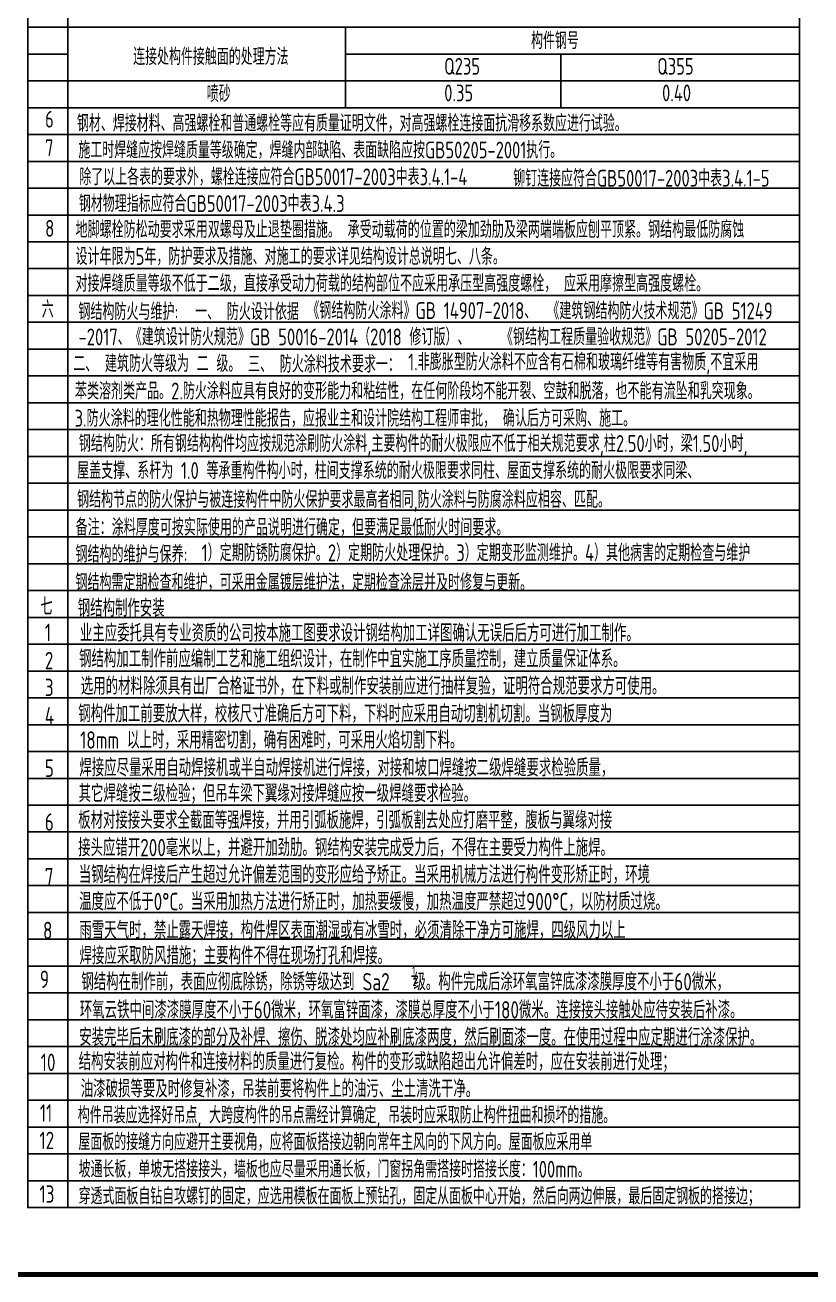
# Model space of a CAD drawing. Extents: x 2025205 to 2402328, y -557483 to 329036.
# Drawn here: x 2118123 to 2141558, y 122079 to 159429 of the extents above; entities that cross this region are included whole.
import ezdxf

# ---------------------------------------------------------------- set-up
doc = ezdxf.new("R2010")
doc.units = 0
doc.header["$LTSCALE"] = 1500
doc.header["$MEASUREMENT"] = 0
for name, color, linetype in [('PUB_TITLE', 4, 'Continuous'), ('结-线', 11, 'Continuous'), ('结-说明', 7, 'Continuous')]:
    doc.layers.add(name, color=color, linetype=linetype)
doc.styles.add('TSSD_REIN', font='TSSDENG', dxfattribs={"width": 0.8, "bigfont": 'TSSDCHN'})

msp = doc.modelspace()

# ---------------------------------------------------------------- linework, layer by layer
at = {"layer": 'PUB_TITLE', "linetype": 'ByBlock', "const_width": 150}
msp.add_lwpolyline([(2069977.3, 122153.5), (2176177.3, 122153.5), (2176177.3, 182153.5), (2069977.3, 182153.5)], close=True, dxfattribs=at)
at = {"layer": '结-线'}
for p, q in [((2119401.4, 177776), (2119401.4, 124148.4)), ((2118205.8, 159363.4), (2141214.7, 159363.4)), ((2127674.2, 159364.4), (2127674.2, 156962.4)), ((2118205.8, 158563.1), (2119401.4, 158563.1)), ((2127674.2, 158563.1), (2141214.7, 158563.1)), ((2134099.7, 158563.1), (2134099.7, 156962.4)), ((2118205.8, 157762.7), (2141214.7, 157762.7)), ((2118205.8, 156962.4), (2141214.7, 156962.4)), ((2118205.8, 156162.1), (2141214.7, 156162.1)), ((2118205.8, 155361.8), (2141214.7, 155361.8)), ((2118205.8, 154561.5), (2141214.7, 154561.5)), ((2118205.8, 153761.1), (2141214.7, 153761.1)), ((2118205.8, 152960.8), (2141214.7, 152960.8)), ((2118205.8, 152160.5), (2141214.7, 152160.5)), ((2118205.8, 151360.2), (2141214.7, 151360.2)), ((2118205.8, 150559.9), (2141214.7, 150559.9)), ((2118205.8, 149759.5), (2141214.7, 149759.5)), ((2118205.8, 148959.2), (2141214.7, 148959.2)), ((2118205.8, 148158.9), (2141214.7, 148158.9)), ((2118205.8, 147358.6), (2141214.7, 147358.6)), ((2118205.8, 146558.3), (2141214.7, 146558.3)), ((2118205.8, 145757.9), (2141214.7, 145757.9)), ((2118205.8, 144957.6), (2141214.7, 144957.6)), ((2118205.8, 144157.3), (2141214.7, 144157.3)), ((2118205.8, 143357), (2141214.7, 143357)), ((2118205.8, 142556.7), (2141214.7, 142556.7)), ((2118205.8, 141756.2), (2141214.7, 141756.2)), ((2118205.8, 140955.8), (2141214.7, 140955.8)), ((2118205.8, 140155.5), (2141214.7, 140155.5)), ((2118205.8, 139355.2), (2141214.7, 139355.2)), ((2118205.8, 138554.9), (2141214.7, 138554.9)), ((2118205.8, 137754.6), (2141214.7, 137754.6)), ((2118205.8, 136954.2), (2141214.7, 136954.2)), ((2118205.8, 136153.9), (2141214.7, 136153.9)), ((2118205.8, 135353.6), (2141214.7, 135353.6)), ((2118205.8, 134553.3), (2141214.7, 134553.3)), ((2118205.8, 133753), (2141214.7, 133753)), ((2118205.8, 132952.6), (2141214.7, 132952.6)), ((2118205.8, 132152.3), (2141214.7, 132152.3)), ((2118205.8, 131352), (2141214.7, 131352)), ((2118205.8, 130551.7), (2141214.7, 130551.7)), ((2118205.8, 129751.4), (2141214.7, 129751.4)), ((2118205.8, 128951), (2141214.7, 128951)), ((2118205.8, 128150.7), (2141214.7, 128150.7)), ((2118205.8, 127350.4), (2141214.7, 127350.4)), ((2118205.8, 126550.1), (2141214.7, 126550.1)), ((2118205.8, 125749.8), (2141214.7, 125749.8)), ((2118205.8, 124949.4), (2141214.7, 124949.4))]:
    msp.add_line(p, q, dxfattribs=at)
msp.add_lwpolyline([(2118205.8, 177776), (2141214.7, 177776), (2141214.7, 124148.4), (2118205.8, 124148.4)], close=True, dxfattribs=at)
at = {"layer": '结-说明', "color": 4}
msp.add_line((2129643.1, 131050.5, -505.2), (2129812.8, 131050.5, -505.2), dxfattribs=at)

# ---------------------------------------------------------------- texts
at = {"layer": '结-说明', "color": 4, "style": 'TSSD_REIN', "width": 0.75}
for s, height, p in [('构件钢号', 500.2, (2133212.4, 158712.7)), ('连接处构件接触面的处理方法', 500.2, (2121346.4, 158234.2)), ('Q235', 500.2, (2130622, 157947.8)), ('Q355', 500.2, (2136974.8, 157947.8)), ('喷砂', 500.2, (2123544.2, 157128.9)), ('0.35', 500.2, (2130622, 157152.4)), ('0.40', 500.2, (2137118.4, 157152.4)), ('6', 500.2, (2118720.2, 156368.5)), ('钢材、焊接材料、高强螺栓和普通螺栓等应有质量证明文件，对高强螺栓连接面抗滑移系数应进行试验。', 500.2, (2119670.5, 156249.3)), ('7', 500.2, (2118720.2, 155514.8)), ('施工时焊缝应按焊缝质量等级确定，焊缝内部缺陷、表面缺陷应按GB50205-2001执行。', 500.2, (2119712.9, 155450.7)), ('除了以上各表的要求外，螺栓连接应符合GB50017-2003中表3.4.1-4', 500.2, (2119740.9, 154649.6)), ('铆钉连接应符合GB50017-2003中表3.4.1-5', 500.2, (2132680.7, 154607.4)), ('钢材物理指标应符合GB50017-2003中表3.4.3', 500.2, (2119727.8, 153852.1)), ('六', 503, (2118620.6, 150696.4)), ('钢结构的维护与保养:', 503, (2119625.6, 143388.6)), ('1）定期防锈防腐保护。2）定期防火处理保护。3）定期变形监测维护。4）其他病害的定期检查与维护', 503.004, (2123388.7, 143432)), ('钢结构需定期检查和维护，可采用金属镀层维护法，定期检查涂层并及时修复与更新。', 503.004, (2119625.6, 142549.7)), ('七', 519.8, (2118574.6, 141825.5)), ('钢结构制作安装', 519.77, (2119694.4, 141774.1)), ('1', 519.8, (2118712.8, 141047.4)), ('业主应委托具有专业资质的公司按本施工图要求设计钢结构加工详图确认无误后后方可进行加工制作。', 519.767, (2119758.5, 141030)), ('钢结构加工制作前应编制工艺和施工组织设计，在制作中宜实施工序质量控制，建立质量保证体系。', 519.767, (2119734.3, 140261.4)), ('2', 519.8, (2118712.8, 140208.3)), ('3', 519.8, (2118712.8, 139406.8)), ('选用的材料除须具有出厂合格证书外，在下料或制作安装前应进行抽样复验，证明符合规范要求方可使用。', 519.767, (2119784.9, 139447.4)), ('4', 519.8, (2118712.8, 138566.4)), ('钢构件加工前要放大样，校核尺寸准确后方可下料，下料时应采用自动切割机切割。当钢板厚度为 ', 519.767, (2119709.5, 138621.1)), ('18mm 以上时，采用精密切割，确有困难时，可采用火焰切割下料。', 519.767, (2119762.9, 137838.9)), ('5', 519.8, (2118712.8, 136997.1)), ('焊接应尽量采用自动焊接机或半自动焊接机进行焊接，对接和坡口焊缝按二级焊缝要求检验质量，', 519.767, (2119741, 137013.9)), ('其它焊缝按三级检验；但吊车梁下翼缘对接焊缝应按一级焊缝要求检验。', 519.767, (2119722.2, 136243.8)), ('板材对接接头要求全截面等强焊接，并用引弧板施焊，引弧板割去处应打磨平整，腹板与翼缘对接', 519.767, (2119706.6, 135449.5)), ('6', 519.8, (2118712.8, 135390.8)), ('接头应错开200毫米以上，并避开加劲肋。钢结构安装完成受力后，不得在主要受力构件上施焊。', 519.767, (2119706.6, 134628.2)), ('7', 519.8, (2118712.8, 133763.1)), ('当钢结构在焊接后产生超过允许偏差范围的变形应给予矫正。当采用机械方法进行构件变形矫正时，环境', 519.767, (2119724.3, 133823.9)), ('温度应不低于0%%dC。当采用加热方法进行矫正时，加热要缓慢，加热温度严禁超过900%%dC，以防材质过烧。', 519.767, (2119736.9, 133019)), ('8', 519.8, (2118658.9, 132156.1)), ('雨雪天气时，禁止露天焊接，构件焊区表面潮湿或有冰雪时，必须清除干净方可施焊，四级风力以上', 519.767, (2119742, 132166.2)), ('焊接应采取防风措施；主要构件不得在现场打孔和焊接。', 519.767, (2119747.5, 131405.3)), ('9', 519.8, (2118565.6, 130700.8)), ('钢结构在制作前，表面应彻底除锈，除锈等级达到 Sa2   级。构件完成后涂环氧富锌底漆漆膜厚度不小于60微米，', 519.767, (2119800.8, 130626.2, 324.3)), ('1', 249.5, (2129668.4, 131098, -505.2)), ('2', 249.5, (2129676.3, 130762.8, -505.2)), ('环氧云铁中间漆漆膜厚度不小于60微米，环氧富锌面漆，漆膜总厚度不小于180微米。连接接头接触处应待安装后补漆。', 519.767, (2119756, 129787, 324.3)), ('安装完毕后未刷底漆的部分及补焊、擦伤、脱漆处均应补刷底漆两度，然后刷面漆一度。在使用过程中应定期进行涂漆保护。', 519.767, (2119739.4, 128973.4)), ('10', 519.77, (2118589.7, 128221.2)), ('结构安装前应对构件和连接材料的质量进行复检。构件的变形或缺陷超出允许偏差时，应在安装前进行处理；', 519.767, (2119721.4, 128243.8)), ('油漆破损等要及时修复补漆，吊装前要将构件上的油污、尘土清洗干净。', 519.767, (2119783.8, 127433)), ('11', 519.77, (2118562.6, 126709.3)), ('构件吊装应选择好吊点, 大跨度构件的吊点需经计算确定, 吊装时应采取防止构件扭曲和损坏的措施。', 500.2, (2119696.1, 126657.5)), ('12', 519.77, (2118550.7, 125892.3)), ('屋面板的接缝方向应避开主要视角，应将面板搭接边朝向常年主风向的下风方向。屋面板应采用单', 500.2, (2119714.3, 125857.7)), ('坡通长板，单坡无搭接接头，墙板也应尽量采用通长板，门窗拐角需搭接时搭接长度：100mm。', 500.2, (2119720.4, 125043.4)), ('13', 519.77, (2118550.7, 124291.6)), ('穿透式面板自钻自攻螺钉的固定，应选用模板在面板上预钻孔，固定从面板中心开始，然后向两边伸展，最后固定钢板的搭接边；', 500.2, (2119720, 124243.4))]:
    msp.add_text(s, height=height, dxfattribs=at).set_placement(p)
at = {"layer": '结-说明', "color": 6, "style": 'TSSD_REIN', "width": 0.75}
for s, height, p in [('8', 503, (2118723.1, 153110.2)), ('地脚螺栓防松动要求采用双螺母及止退垫圈措施。 承受动载荷的位置的梁加劲肋及梁两端端板应刨平顶紧。钢结构最低防腐蚀', 503.004, (2119628.8, 153077.7)), ('设计年限为5年，防护要求及措施、对施工的要求详见结构设计总说明七、八条。 ', 503.004, (2119628.8, 152273.1)), ('对接焊缝质量等级不低于二级，直接承受动力荷载的结构部位不应采用承压型高强度螺栓， 应采用摩擦型高强度螺栓。', 503.004, (2119628.8, 151468.3)), ('钢结构防火与维护:', 503, (2119713.1, 150626.3)), ('一、 防火设计依据', 503, (2123194.2, 150624.5)), ('《钢结构防火涂料》GB 14907-2018、', 503.004, (2126540.1, 150657.8)), ('《建筑钢结构防火技术规范》GB 51249', 503.004, (2133696.2, 150648.1)), ('-2017、《建筑设计防火规范》GB 50016-2014（2018 修订版）、', 503.004, (2119717.6, 149871.9)), ('《钢结构工程质量验收规范》GB 50205-2012', 503.004, (2132315.2, 149873.1)), ('二、 建筑防火等级为 二 级。', 503.004, (2119558.6, 149076.6)), ('三、 防火涂料技术要求一：', 503.004, (2124772.5, 149060.8)), ('1.非膨胀型防火涂料不应含有石棉和玻璃纤维等有害物质,不宜采用', 503.004, (2129546, 149124.5)), ('苯类溶剂类产品。2.防火涂料应具有良好的变形能力和粘结性，在任何阶段均不能开裂、空鼓和脱落，也不能有流坠和乳突现象。 ', 503.004, (2119611.3, 148257.3)), ('3.防火涂料的理化性能和热物理性能报告，应报业主和设计院结构工程师审批， 确认后方可采购、施工。 ', 503.004, (2119599.5, 147445)), ('钢结构防火：所有钢结构构件均应按规范涂刷防火涂料,主要构件的耐火极限应不低于相关规范要求,柱2.50小时，梁1.50小时,', 503.004, (2119726.5, 146692.7)), ('屋盖支撑、系杆为 1.0 等承重构件构小时，柱间支撑系统的耐火极限要求同柱、屋面支撑系统的耐火极限要求同梁、', 503.004, (2119675.9, 145886.3)), ('钢结构节点的防火保护与被连接构件中防火保护要求最高者相同,防火涂料与防腐涂料应相容、匹配。', 503.004, (2119673.5, 145024.7)), ('备注：涂料厚度可按实际使用的产品说明进行确定，但要满足最低耐火时间要求。', 503.004, (2119631.9, 144193))]:
    msp.add_text(s, height=height, dxfattribs=at).set_placement(p)

doc.saveas('drawing.dxf')
